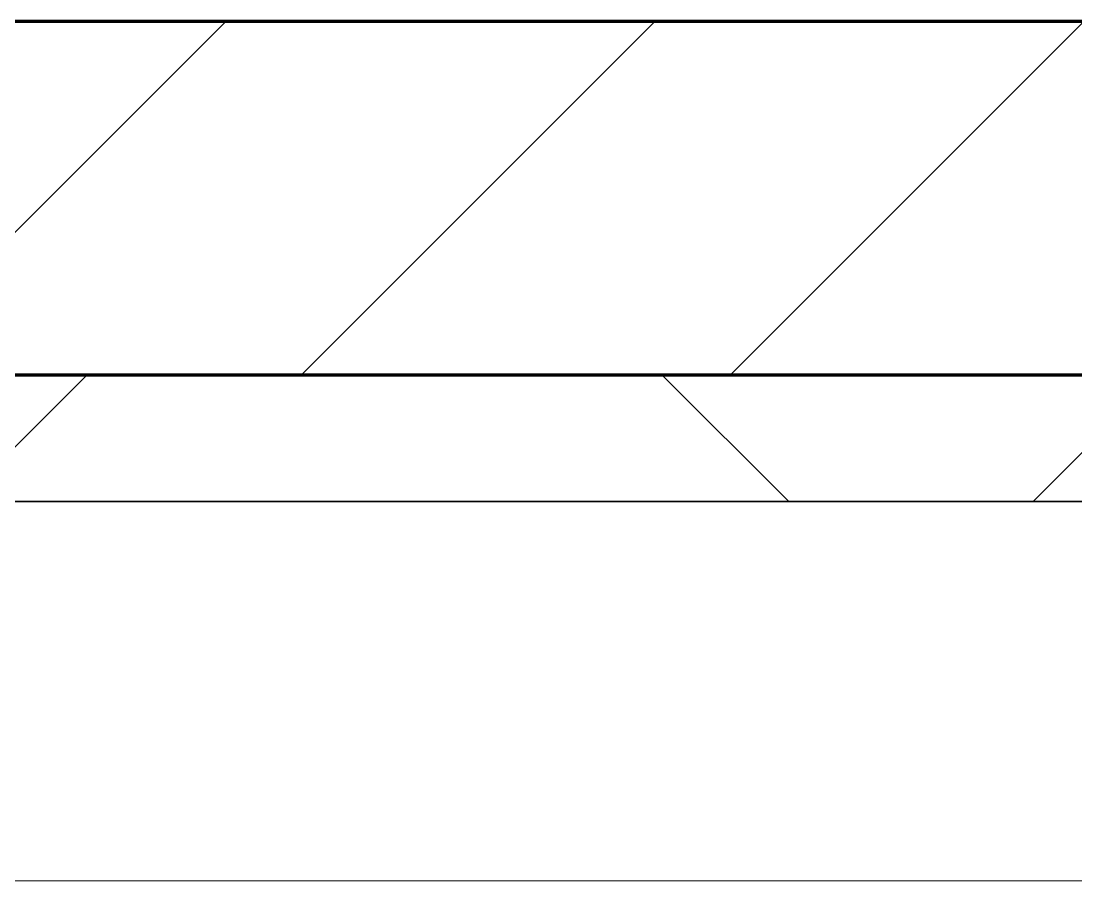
# Model space of a CAD drawing. Header units: millimetres. Extents: x -794326 to -715748, y -17796 to 22353.
# Drawn here: x -721812.8 to -721395.6, y 3929 to 4269 of the extents above; entities that cross this region are included whole.
import ezdxf

# ---------------------------------------------------------------- set-up
doc = ezdxf.new("R2010")
doc.units = ezdxf.units.MM
for name, color, linetype, lineweight in [('A-GLAZ-CURT', 2, 'Continuous', 9), ('A-WALL', 5, 'Continuous', 35), ('A-WALL-FNSH', 2, 'Continuous', 35), ('A-WALL-PATT', 1, 'Continuous', 35)]:
    doc.layers.add(name, color=color, linetype=linetype, lineweight=lineweight)

# ---------------------------------------------------------------- blocks, each defined once
blk = doc.blocks.new('System Panel - DPA-AR_Metal Ceiling Rectangular Panel-V14-4282-01 ENLARGED LOWER PLATFORM LEVEL - REFLECTED CEILING PLAN - SHEET 3')
at = {"layer": 'A-GLAZ-CURT'}
for p, q in [((-720978.37, 4079.02), (-721907.37, 4079.02)), ((-721907.37, 4079.02), (-720978.37, 4079.02)), ((-721907.37, 3929.03), (-720978.37, 3929.03)), ((-720978.37, 3929.03), (-721907.37, 3929.03))]:
    blk.add_line(p, q, dxfattribs=at)
blk = doc.blocks.new('PPLS-PP19_Custom Tile Pattern - Custom Tile Pattern-V82-4282-01 ENLARGED LOWER PLATFORM LEVEL - REFLECTED CEILING PLAN - SHEET 3')
at = {"layer": 'A-GLAZ-CURT'}
for p, q in [((-300, 0), (300, 0)), ((300, 0), (-300, 0)), ((195.99, 0), (213.31, 0)), ((213.31, 0), (195.99, 0)), ((230.06, 0), (300, 0)), ((-300, -50), (300, -50)), ((300, -50), (-300, -50))]:
    blk.add_line(p, q, dxfattribs=at)
for points, knots in [([(35.37, 0), (37.52, 0), (53.62, 0), (88.72, 0), (120.63, 0), (138.28, 0), (138.53, 0)], [-397.069475, -397.069475, -397.069475, -397.069475, -390.253598, -346.313304, -291.370682, -290.5735, -290.5735, -290.5735, -290.5735]), ([(168.37, 0), (167.68, 0), (162.47, 0), (147.02, 0), (109.77, 0), (76.86, 0), (57.82, 0), (46.51, 0), (41.18, 0), (36.02, 0), (35.54, 0), (35.54, 0)], [-543.375029, -543.375029, -543.375029, -543.375029, -530.793311, -458.593899, -401.860199, -357.622665, -341.267687, -334.000314, -326.15566, -319.318397, -317.489778, -317.489778, -317.489778, -317.489778]), ([(36.12, 0), (39.41, 0), (49.68, 0), (71.92, 0), (100.57, 0), (116.36, 0), (128.63, 0), (128.95, 0)], [-131.801654, -131.801654, -131.801654, -131.801654, -118.513713, -97.899267, -63.759246, -39.050993, -35.895543, -35.895543, -35.895543, -35.895543]), ([(36.29, 0), (37.77, 0), (48.82, 0), (64.79, 0), (95.91, 0), (124.45, 0), (132.42, 0), (134.6, 0)], [-314.598523, -314.598523, -314.598523, -314.598523, -305.899624, -287.17622, -249.500363, -194.761443, -152.241002, -152.241002, -152.241002, -152.241002]), ([(129.02, 0), (129.02, 0), (124.41, 0), (122.35, 0), (115, 0), (108.14, 0), (103.25, 0)], [-35.386604, -35.386604, -35.386604, -35.386604, -31.430235, -22.807238, -15.488593, -0.173502, -0.173502, -0.173502, -0.173502]), ([(114.39, 0), (114.2, 0), (112.16, 0), (107.82, 0), (103.27, 0)], [-8148.58938, -8148.58938, -8148.58938, -8148.58938, -8105.191388, -7738.898291, -7738.898291, -7738.898291, -7738.898291]), ([(103.99, 0), (105.34, 0), (110.87, 0), (120.79, 0), (139.94, 0), (163.31, 0), (185.23, 0), (193.62, 0), (194.69, 0), (194.79, 0)], [-2120.972547, -2120.972547, -2120.972547, -2120.972547, -2052.234781, -1843.028543, -1530.39897, -1095.004608, -529.74427, -295.064701, -265.121568, -265.121568, -265.121568, -265.121568]), ([(157.9, 0), (156.77, 0), (151.67, 0), (143.29, 0), (134.04, 0), (126.24, 0), (118.6, 0), (114.23, 0), (111.98, 0), (105.66, 0), (105.23, 0), (105.23, 0)], [-10292.955006, -10292.955006, -10292.955006, -10292.955006, -10098.273015, -9847.788484, -9677.714971, -9567.007022, -9453.21225, -9220.200448, -9012.77275, -8966.157302, -8929.495943, -8929.495943, -8929.495943, -8929.495943]), ([(105.26, 0), (105.52, 0), (111.01, 0), (112.65, 0), (113.59, 0)], [-8920.561005, -8920.561005, -8920.561005, -8920.561005, -8814.835624, -8577.462505, -8577.462505, -8577.462505, -8577.462505]), ([(128.58, 0), (128.8, 0), (130.16, 0), (139.26, 0), (152.67, 0), (161.24, 0), (162.19, 0), (162.75, 0)], [-633.326174, -633.326174, -633.326174, -633.326174, -627.736123, -618.981161, -602.094757, -592.980799, -581.414464, -581.414464, -581.414464, -581.414464]), ([(137.1, 0), (136, 0), (133.64, 0), (129.87, 0), (129.11, 0)], [-670.405967, -670.405967, -670.405967, -670.405967, -651.020627, -640.742133, -640.742133, -640.742133, -640.742133]), ([(193.8, 0), (193.33, 0), (190.11, 0), (183.13, 0), (171, 0), (161.95, 0), (161.28, 0), (158.35, 0), (157.85, 0), (157.77, 0)], [-11665.349007, -11665.349007, -11665.349007, -11665.349007, -11565.880756, -11105.624034, -10839.086983, -10768.332124, -10666.779182, -10580.760289, -10550.278881, -10550.278881, -10550.278881, -10550.278881]), ([(238.62, 0), (226.98, 0), (201.66, 0), (177.41, 0), (159.34, 0), (158.33, 0), (158.3, 0)], [-223.576857, -223.576857, -223.576857, -223.576857, -187.987675, -143.776725, -129.632772, -123.352749, -123.352749, -123.352749, -123.352749]), ([(159.07, 0), (159.13, 0), (160.84, 0), (165.21, 0), (174.15, 0), (185.98, 0), (208.82, 0), (219.42, 0), (230.06, 0)], [-115.643202, -115.643202, -115.643202, -115.643202, -114.681583, -87.660824, -65.295536, -41.623857, -24.459831, 0, 0, 0, 0]), ([(162.75, 0), (165.4, 0), (170.91, 0), (172.61, 0), (172.61, 0)], [-111.264224, -111.264224, -111.264224, -111.264224, -56.742688, -19.085662, -19.085662, -19.085662, -19.085662]), ([(247.1, 0), (246.76, 0), (245.04, 0), (238.34, 0), (226.56, 0), (221.1, 0), (200.27, 0), (182.99, 0), (174.27, 0), (169.67, 0), (168.99, 0)], [-9649.085549, -9649.085549, -9649.085549, -9649.085549, -9581.591397, -9406.094246, -9221.510254, -9016.44624, -8717.832359, -8253.978395, -8152.463617, -8069.855175, -8069.855175, -8069.855175, -8069.855175]), ([(215.22, 0), (214.62, 0), (210.55, 0), (203.98, 0), (187.54, 0), (175.3, 0), (169.49, 0)], [-203.825446, -203.825446, -203.825446, -203.825446, -198.527383, -184.406837, -162.427601, -142.916156, -142.916156, -142.916156, -142.916156]), ([(171.51, 0), (176.48, 0), (193.23, 0), (201.73, 0), (208.81, 0), (213.9, 0), (241.96, 0), (266.73, 0), (281.71, 0), (291.71, 0), (296.52, 0), (297.86, 0), (298.09, 0)], [-7971.819559, -7971.819559, -7971.819559, -7971.819559, -7784.112253, -7606.717214, -7289.299508, -7042.621073, -6582.165592, -6068.460911, -5766.029927, -5566.724884, -5280.360606, -5199.253518, -5199.253518, -5199.253518, -5199.253518]), ([(172.07, 0), (177.66, 0), (187.87, 0), (201.08, 0), (207.47, 0), (213.96, 0), (215.11, 0)], [-255.364076, -255.364076, -255.364076, -255.364076, -237.955587, -223.92608, -215.862851, -208.75215, -208.75215, -208.75215, -208.75215]), ([(300, 0), (288.22, 0), (262, 0), (230.43, 0), (219.94, 0), (219.02, 0)], [-12528.858583, -12528.858583, -12528.858583, -12528.858583, -11905.454923, -11162.864862, -10856.732305, -10856.732305, -10856.732305, -10856.732305]), ([(219.9, 0), (220.86, 0), (225.99, 0), (234.21, 0), (239.02, 0)], [-10670.940496, -10670.940496, -10670.940496, -10670.940496, -10511.382485, -10122.686372, -10122.686372, -10122.686372, -10122.686372]), ([(300, 0), (286.53, 0), (266.17, 0), (245.78, 0), (239, 0)], [-285.253232, -285.253232, -285.253232, -285.253232, -244.693688, -223.969181, -223.969181, -223.969181, -223.969181]), ([(239.35, 0), (241.66, 0), (244.69, 0), (246.54, 0), (246.96, 0)], [-10113.56507, -10113.56507, -10113.56507, -10113.56507, -9925.173265, -9834.877357, -9834.877357, -9834.877357, -9834.877357]), ([(284.76, 0), (284.76, 0), (285.09, 0), (287.47, 0), (293.59, 0), (297.76, 0), (300, 0)], [-4110.630118, -4110.630118, -4110.630118, -4110.630118, -4053.389046, -3959.664717, -3862.421465, -3746.95702, -3746.95702, -3746.95702, -3746.95702]), ([(297.38, 0), (295.84, 0), (291.62, 0), (285.38, 0), (284.87, 0)], [-4803.172655, -4803.172655, -4803.172655, -4803.172655, -4358.271401, -4143.037883, -4143.037883, -4143.037883, -4143.037883])]:
    blk.add_open_spline(points, degree=3, knots=knots, dxfattribs=at)
for points in [[(136.44, 0), (125.63, 0), (114.53, 0), (103.27, 0)], [(168.74, 0), (168.74, 0), (169.81, 0), (171.51, 0)], [(195.11, 0), (194.91, 0), (194.44, 0), (193.8, 0)]]:
    blk.add_open_spline(points, degree=3, dxfattribs=at)
blk = doc.blocks.new('PPLS-PP19_Custom Tile Pattern - Custom Tile Pattern-V83-4282-01 ENLARGED LOWER PLATFORM LEVEL - REFLECTED CEILING PLAN - SHEET 3')
at = {"layer": 'A-GLAZ-CURT'}
for p, q in [((-300, 0), (300, 0)), ((300, 0), (-300, 0)), ((-293.07, 0), (-275.75, 0)), ((-275.75, 0), (-293.07, 0)), ((-222.32, 0), (-205, 0)), ((-205, 0), (-222.32, 0)), ((-300, -50), (300, -50)), ((300, -50), (-300, -50))]:
    blk.add_line(p, q, dxfattribs=at)
at = {"layer": 'A-GLAZ-CURT', "flags": 128}
for points in [[(-300, 0), (-291.56, 0), (-283.3, 0), (-275.2, 0), (-267.26, 0), (-259.45, 0), (-251.77, 0), (-244.2, 0), (-236.74, 0), (-229.36, 0), (-222.06, 0), (-214.83, 0), (-207.71, 0), (-200.76, 0), (-194.02, 0), (-187.54, 0), (-181.38, 0), (-175.58, 0), (-170.25, 0), (-165.64, 0), (-162.01, 0), (-159.53, 0), (-157.46, 0)], [(-125.17, 0), (-128.55, 0), (-134.16, 0), (-140.03, 0), (-145.5, 0), (-150.63, 0), (-155.53, 0), (-160.27, 0), (-164.95, 0), (-169.65, 0), (-174.47, 0), (-179.49, 0), (-184.81, 0), (-190.44, 0), (-196.37, 0), (-202.58, 0), (-209.04, 0), (-215.73, 0), (-222.63, 0), (-229.72, 0), (-236.97, 0), (-244.39, 0), (-251.96, 0), (-259.67, 0), (-267.51, 0), (-275.48, 0), (-283.55, 0), (-291.73, 0), (-300, 0)], [(-157.38, 0), (-154.52, 0), (-149.42, 0), (-141.84, 0), (-132.81, 0), (-126.08, 0)]]:
    blk.add_lwpolyline(points, dxfattribs=at)
at = {"layer": 'A-GLAZ-CURT'}
for points, knots in [([(-300, 0), (-284.65, 0), (-236.57, 0), (-174.61, 0), (-129.95, 0), (-110.8, 0), (-99.5, 0), (-91.46, 0)], [-5323.127839, -5323.127839, -5323.127839, -5323.127839, -4502.809032, -2700.551212, -1002.059161, -460.363443, 0, 0, 0, 0]), ([(-225.24, 0), (-243.11, 0), (-267.14, 0), (-294.48, 0), (-300, 0)], [-14888.968428, -14888.968428, -14888.968428, -14888.968428, -13729.592194, -13439.944408, -13439.944408, -13439.944408, -13439.944408]), ([(-225.24, 0), (-229.01, 0), (-238.68, 0), (-255.22, 0), (-262.59, 0), (-264.9, 0), (-265.4, 0)], [-1057.965225, -1057.965225, -1057.965225, -1057.965225, -858.079193, -543.655514, -208.940337, 0, 0, 0, 0]), ([(-258.6, 0), (-257.91, 0), (-254.26, 0), (-242.23, 0), (-231.37, 0), (-225.24, 0)], [-5722.54675, -5722.54675, -5722.54675, -5722.54675, -5657.471696, -5413.335975, -5070.480494, -5070.480494, -5070.480494, -5070.480494]), ([(-133.82, 0), (-135.51, 0), (-137.8, 0), (-149.31, 0), (-162.01, 0), (-177.91, 0), (-199.46, 0), (-216.65, 0), (-231.26, 0), (-233.46, 0), (-234, 0)], [-2731.647847, -2731.647847, -2731.647847, -2731.647847, -2418.507304, -2308.929706, -2113.765672, -1763.376603, -1422.553702, -978.033455, -846.069444, -682.911962, -682.911962, -682.911962, -682.911962]), ([(-233.49, 0), (-233.44, 0), (-232.38, 0), (-230.74, 0), (-225.3, 0), (-223.63, 0)], [-455.274641, -455.274641, -455.274641, -455.274641, -440.605512, -119.536984, 0, 0, 0, 0]), ([(-225.2, 0), (-224.27, 0), (-220.06, 0), (-213.1, 0), (-200.2, 0), (-185.8, 0), (-171.83, 0), (-158.89, 0), (-157.33, 0)], [-5069.638732, -5069.638732, -5069.638732, -5069.638732, -5017.494783, -4832.723979, -4666.091899, -4349.945572, -4000.813434, -3844.482625, -3844.482625, -3844.482625, -3844.482625]), ([(-157.36, 0), (-174.64, 0), (-196.85, 0), (-221.39, 0), (-225.07, 0)], [-16510.232014, -16510.232014, -16510.232014, -16510.232014, -15131.813646, -14892.772381, -14892.772381, -14892.772381, -14892.772381]), ([(-137.88, 0), (-140.56, 0), (-147.66, 0), (-147.69, 0), (-158.72, 0), (-174.02, 0), (-185.59, 0), (-205.55, 0), (-218.62, 0), (-224.98, 0)], [-3187.727384, -3187.727384, -3187.727384, -3187.727384, -2919.378265, -2477.344047, -2237.412286, -2029.680487, -1755.085331, -1400.429864, -1062.575795, -1062.575795, -1062.575795, -1062.575795]), ([(-223.63, 0), (-219.39, 0), (-206.17, 0), (-188.58, 0), (-170.96, 0), (-161.71, 0), (-157.64, 0)], [-5463.295695, -5463.295695, -5463.295695, -5463.295695, -5161.076232, -4739.070012, -4465.409639, -4249.229985, -4249.229985, -4249.229985, -4249.229985]), ([(-157.37, 0), (-155.58, 0), (-147.99, 0), (-136.84, 0), (-127.33, 0), (-124.19, 0), (-123.43, 0), (-123.28, 0)], [-4244.354275, -4244.354275, -4244.354275, -4244.354275, -4149.119819, -3839.893365, -3647.167523, -3488.92562, -3439.852845, -3439.852845, -3439.852845, -3439.852845]), ([(-89.49, 0), (-102.05, 0), (-123.5, 0), (-148.82, 0), (-156.27, 0)], [-18655.996287, -18655.996287, -18655.996287, -18655.996287, -17136.203329, -16539.310749, -16539.310749, -16539.310749, -16539.310749]), ([(-152.35, 0), (-151.03, 0), (-147.71, 0), (-143.57, 0), (-138.62, 0)], [-3494.978217, -3494.978217, -3494.978217, -3494.978217, -3371.022232, -3227.460399, -3227.460399, -3227.460399, -3227.460399]), ([(-118.78, 0), (-121.86, 0), (-126.28, 0), (-136.96, 0), (-147.46, 0), (-150.03, 0), (-150.57, 0)], [-5938.474035, -5938.474035, -5938.474035, -5938.474035, -5700.061948, -5508.838257, -5298.784692, -5196.16478, -5196.16478, -5196.16478, -5196.16478]), ([(-150.34, 0), (-150.07, 0), (-147.75, 0), (-142.6, 0), (-127.26, 0), (-107.3, 0), (-90.42, 0), (-75.26, 0), (-68.41, 0), (-65.12, 0), (-63.63, 0)], [-4948.728362, -4948.728362, -4948.728362, -4948.728362, -4883.323924, -4440.880425, -4054.690705, -3793.097032, -3402.597032, -3144.956779, -3050.982048, -2969.237017, -2969.237017, -2969.237017, -2969.237017]), ([(-26.75, 0), (-27.82, 0), (-36.18, 0), (-53.55, 0), (-78.2, 0), (-110.94, 0), (-130.52, 0), (-147.74, 0), (-149.07, 0)], [-8718.362214, -8718.362214, -8718.362214, -8718.362214, -8532.293389, -8073.216054, -7508.296369, -7004.680444, -6449.282163, -6277.220794, -6277.220794, -6277.220794, -6277.220794]), ([(-148.23, 0), (-146.94, 0), (-140.15, 0), (-137.28, 0), (-133.93, 0), (-128.78, 0), (-126.5, 0)], [-6162.058746, -6162.058746, -6162.058746, -6162.058746, -6017.569127, -5560.701257, -5364.112219, -5231.017328, -5231.017328, -5231.017328, -5231.017328]), ([(-89.75, 0), (-93.82, 0), (-105.51, 0), (-122.65, 0), (-139.03, 0), (-146.11, 0), (-146.95, 0)], [-1611.312725, -1611.312725, -1611.312725, -1611.312725, -1374.161226, -945.742622, -741.901385, -489.130243, -489.130243, -489.130243, -489.130243]), ([(-146.69, 0), (-146.59, 0), (-145.49, 0), (-135.69, 0), (-128.29, 0), (-125.15, 0)], [-420.34245, -420.34245, -420.34245, -420.34245, -406.956646, -290.263673, 0, 0, 0, 0]), ([(-127.41, 0), (-131.63, 0), (-133.16, 0), (-134.09, 0), (-134.15, 0)], [-8540.990293, -8540.990293, -8540.990293, -8540.990293, -8266.114998, -8246.473386, -8246.473386, -8246.473386, -8246.473386]), ([(-134.15, 0), (-133.32, 0), (-130.31, 0), (-117.33, 0), (-99.59, 0), (-91.17, 0), (-90.51, 0)], [-7657.439573, -7657.439573, -7657.439573, -7657.439573, -7293.749979, -6839.55839, -6236.997189, -6184.855039, -6184.855039, -6184.855039, -6184.855039]), ([(-120.13, 0), (-120.14, 0), (-120.24, 0), (-121.3, 0), (-129.25, 0), (-133.82, 0)], [-2933.992132, -2933.992132, -2933.992132, -2933.992132, -2920.575025, -2840.280255, -2731.647847, -2731.647847, -2731.647847, -2731.647847]), ([(-113.43, 0), (-113.44, 0), (-113.96, 0), (-119.73, 0), (-125.43, 0), (-127.03, 0), (-127.41, 0)], [-328.499627, -328.499627, -328.499627, -328.499627, -282.672656, -98.539552, -24.539552, 0, 0, 0, 0]), ([(-126.5, 0), (-122.44, 0), (-108.71, 0), (-86.68, 0), (-63.44, 0), (-54.4, 0), (-48.53, 0), (-33.67, 0), (-26.28, 0), (-21.62, 0)], [-5231.017328, -5231.017328, -5231.017328, -5231.017328, -4994.692869, -4542.524482, -4008.285538, -3689.699207, -3546.54457, -3315.260113, -2998.189874, -2998.189874, -2998.189874, -2998.189874]), ([(-125.15, 0), (-124.93, 0), (-121.96, 0), (-113.01, 0), (-98.9, 0), (-85.29, 0), (-71.67, 0), (-65.93, 0), (-65.07, 0)], [-3362.7396, -3362.7396, -3362.7396, -3362.7396, -3342.215224, -3074.362186, -2902.289527, -2605.247022, -2322.099534, -2241.8264, -2241.8264, -2241.8264, -2241.8264]), ([(-122.08, 0), (-122.01, 0), (-121.69, 0), (-121.2, 0), (-120.88, 0)], [-3136.336417, -3136.336417, -3136.336417, -3136.336417, -3110.304437, -3035.164275, -3035.164275, -3035.164275, -3035.164275]), ([(-36.33, 0), (-36.43, 0), (-37.27, 0), (-45.02, 0), (-46.13, 0), (-60.59, 0), (-81.23, 0), (-99.51, 0), (-114.02, 0), (-117.28, 0), (-118.78, 0)], [-1855.773136, -1855.773136, -1855.773136, -1855.773136, -1810.870157, -1672.078046, -1405.135169, -1060.00838, -740.068933, -229.489605, -116.330425, 0, 0, 0, 0]), ([(-117.74, 0), (-117.19, 0), (-114.78, 0), (-113.43, 0), (-113.43, 0)], [-821.249067, -821.249067, -821.249067, -821.249067, -394.672656, -330.879064, -330.879064, -330.879064, -330.879064]), ([(-36.62, 0), (-36.62, 0), (-40.35, 0), (-44.32, 0), (-58.97, 0), (-85.2, 0), (-107.61, 0), (-116.56, 0), (-117.56, 0)], [-4069.478503, -4069.478503, -4069.478503, -4069.478503, -3858.647035, -3538.256648, -2842.901703, -2193.204658, -1433.981041, -985.49888, -985.49888, -985.49888, -985.49888]), ([(-115.82, 0), (-114.96, 0), (-110.41, 0), (-99.64, 0), (-92.02, 0), (-90.05, 0)], [-5724.064692, -5724.064692, -5724.064692, -5724.064692, -5430.283136, -5103.229623, -4993.333029, -4993.333029, -4993.333029, -4993.333029]), ([(9.32, 0), (9.08, 0), (7.65, 0), (2.57, 0), (-12.23, 0), (-25.64, 0), (-40, 0), (-56.24, 0), (-75.59, 0), (-94, 0), (-112.01, 0), (-114.94, 0), (-115.63, 0)], [-2922.926651, -2922.926651, -2922.926651, -2922.926651, -2882.788014, -2720.818881, -2518.50168, -2125.455881, -1792.521578, -1466.981642, -1208.454564, -789.402658, -501.969187, -243.577221, -243.577221, -243.577221, -243.577221]), ([(-91.46, 0), (-90.09, 0), (-84.7, 0), (-77.43, 0), (-72.73, 0), (-72.64, 0), (-72.64, 0)], [-19832.387487, -19832.387487, -19832.387487, -19832.387487, -19753.885894, -19541.04734, -19478.625389, -19471.062469, -19471.062469, -19471.062469, -19471.062469]), ([(-89.5, 0), (-86.2, 0), (-69.04, 0), (-46.42, 0), (-26.78, 0), (-21.61, 0)], [-4983.086245, -4983.086245, -4983.086245, -4983.086245, -4799.173296, -4065.652676, -3794.30648, -3794.30648, -3794.30648, -3794.30648]), ([(-89.45, 0), (-83.96, 0), (-73.29, 0), (-62.74, 0), (-60.36, 0), (-59.97, 0)], [-6156.723939, -6156.723939, -6156.723939, -6156.723939, -5713.340575, -5140.470607, -5006.787413, -5006.787413, -5006.787413, -5006.787413]), ([(-72.93, 0), (-75.51, 0), (-80.85, 0), (-86.96, 0), (-89.14, 0)], [-19442.345229, -19442.345229, -19442.345229, -19442.345229, -18935.241197, -18670.125109, -18670.125109, -18670.125109, -18670.125109]), ([(-63.96, 0), (-64.13, 0), (-72.5, 0), (-80.63, 0), (-86.16, 0)], [-2171.769325, -2171.769325, -2171.769325, -2171.769325, -2007.031671, -1681.3698, -1681.3698, -1681.3698, -1681.3698]), ([(-29.03, 0), (-33.97, 0), (-43.74, 0), (-56.37, 0), (-71.66, 0), (-77.83, 0), (-82.66, 0), (-83.28, 0), (-83.28, 0)], [-2680.714891, -2680.714891, -2680.714891, -2680.714891, -2413.671296, -2161.752162, -2006.592567, -1646.621388, -1424.436217, -1393.971743, -1393.971743, -1393.971743, -1393.971743]), ([(-83.28, 0), (-83.28, 0), (-82.91, 0), (-76.14, 0), (-62.97, 0), (-48.14, 0), (-36.49, 0), (-33.57, 0), (-29.94, 0), (-28.57, 0)], [-1393.4169, -1393.4169, -1393.4169, -1393.4169, -1353.722004, -1274.333717, -1073.56893, -651.549973, -296.515819, -83.513472, 0, 0, 0, 0])]:
    blk.add_open_spline(points, degree=3, knots=knots, dxfattribs=at)
blk.add_open_spline([(-86.16, 0), (-87.26, 0), (-88.37, 0), (-89.49, 0)], degree=3, dxfattribs=at)

msp = doc.modelspace()

# ---------------------------------------------------------------- hatches: boundary and pattern name
at = {"layer": 'A-WALL-PATT', "lineweight": 9}
h = msp.add_hatch(dxfattribs=at)
h.set_pattern_fill('FP_2', color=256, style=0, pattern_type=2)
h.set_pattern_definition([(45, (0, 0), (-84.852814, 84.852814), [])])
h.paths.add_polyline_path([(-721521.38, 4129.02), (-720978.37, 4129.02), (-720978.37, 4269.02), (-728752.37, 4269.02), (-728752.37, 4129.02), (-722064.39, 4129.02)])
h = msp.add_hatch(dxfattribs=at)
h.set_pattern_fill('FP_3', color=256, style=0, pattern_type=2)
h.set_pattern_definition([(45, (0, 0), (-212.13203, 212.13203), []), (135, (0, 0), (-212.13203, -212.13203), [])])
h.paths.add_polyline_path([(-721181.99, 4079.02), (-720978.37, 4079.02), (-720978.37, 4129.02), (-728752.37, 4129.02), (-728752.37, 4079.02), (-721249.87, 4079.02)])

# ---------------------------------------------------------------- linework, layer by layer
at = {"layer": 'A-WALL', "color": 7, "lineweight": 70}
for p, q in [((-728552.37, 4269.02), (-720978.37, 4269.02)), ((-720978.37, 4129.02), (-728752.37, 4129.02))]:
    msp.add_line(p, q, dxfattribs=at)
at = {"layer": 'A-WALL-FNSH', "color": 250}
for p, q in [((-728752.37, 4129.02), (-720978.37, 4129.02)), ((-720978.37, 4079.02), (-728752.37, 4079.02))]:
    msp.add_line(p, q, dxfattribs=at)

# ---------------------------------------------------------------- block references
at = {"layer": 'A-GLAZ-CURT', "rotation": 180}
for name, p in [('PPLS-PP19_Custom Tile Pattern - Custom Tile Pattern-V83-4282-01 ENLARGED LOWER PLATFORM LEVEL - REFLECTED CEILING PLAN - SHEET 3', (-721882.37, 4079.02)), ('PPLS-PP19_Custom Tile Pattern - Custom Tile Pattern-V82-4282-01 ENLARGED LOWER PLATFORM LEVEL - REFLECTED CEILING PLAN - SHEET 3', (-721282.37, 4079.02))]:
    msp.add_blockref(name, p, dxfattribs=at)
at = {"layer": 'A-GLAZ-CURT'}
msp.add_blockref('System Panel - DPA-AR_Metal Ceiling Rectangular Panel-V14-4282-01 ENLARGED LOWER PLATFORM LEVEL - REFLECTED CEILING PLAN - SHEET 3', (0, 0), dxfattribs=at)

doc.saveas('drawing.dxf')
